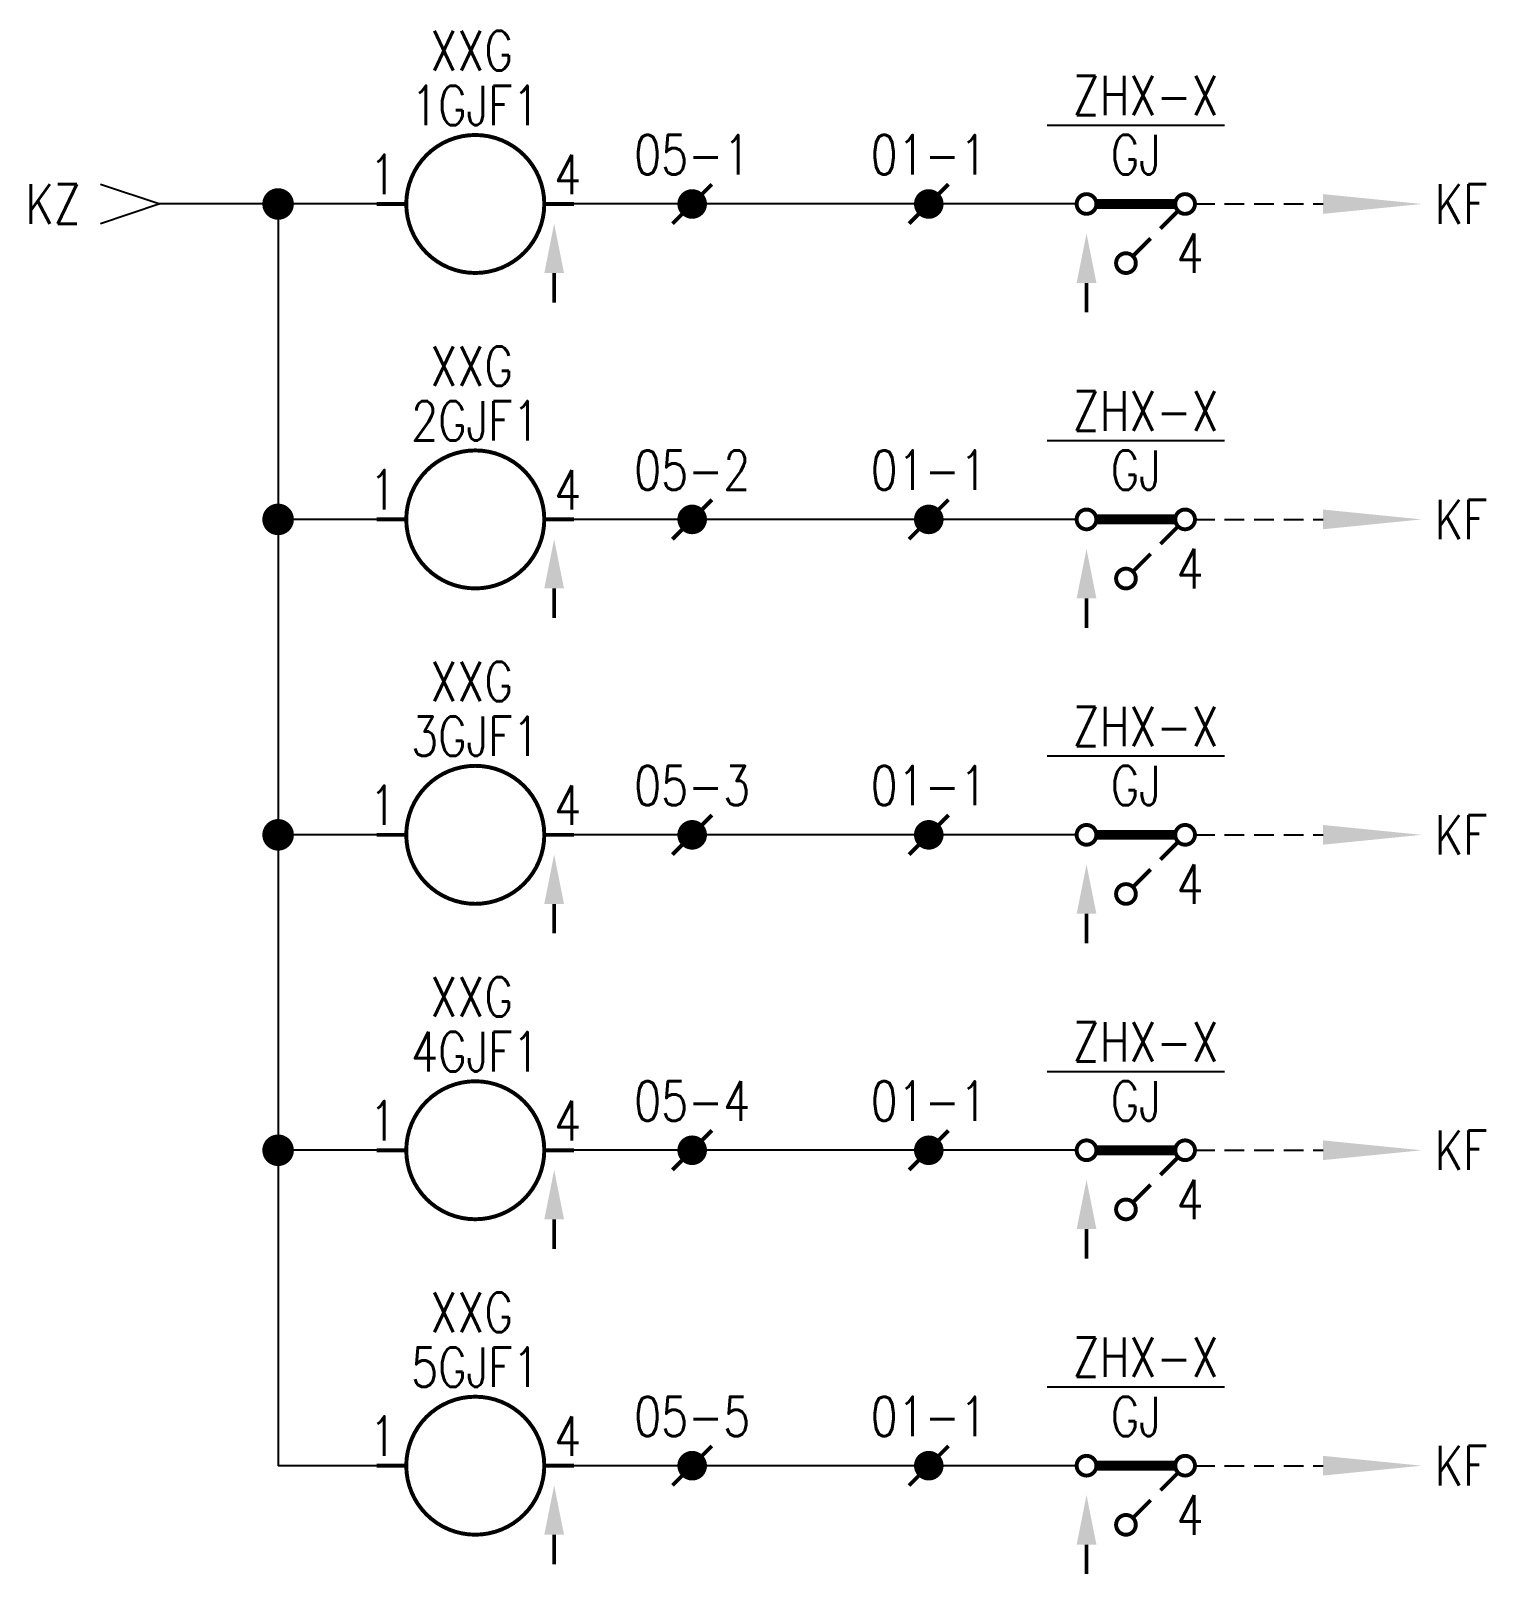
# Model space of a CAD drawing. Header units: millimetres. Extents: x -78.5 to -4.7, y -81.6 to -3.2.
import ezdxf
from ezdxf.enums import TextEntityAlignment as Align

# ---------------------------------------------------------------- set-up
doc = ezdxf.new("R2010")
doc.units = ezdxf.units.MM
doc.linetypes.add('DASHEDX2', pattern=[1.5, 1, -0.5])
doc.layers.add('tie', color=7, linetype='Continuous')
doc.styles.get("Standard").update_dxf_attribs({"font": 'txt.shx', "bigfont": 'hztxt.shx'})

msp = doc.modelspace()

# ---------------------------------------------------------------- linework, layer by layer
at = {"color": 7}
for p, q in [((-27, -8), (-18, -8)), ((-61, -12), (-72, -12)), ((-66, -12), (-66, -76)), ((-37, -12), (-51, -12)), ((-25.5, -12), (-37, -12)), ((-27, -24), (-18, -24)), ((-61, -28), (-66, -28)), ((-37, -28), (-51, -28)), ((-25.5, -28), (-37, -28)), ((-27, -40), (-18, -40)), ((-61, -44), (-66, -44)), ((-37, -44), (-51, -44)), ((-25.5, -44), (-37, -44)), ((-27, -56), (-18, -56)), ((-61, -60), (-66, -60)), ((-37, -60), (-51, -60)), ((-25.5, -60), (-37, -60)), ((-27, -72), (-18, -72)), ((-61, -76), (-66, -76)), ((-37, -76), (-51, -76)), ((-25.5, -76), (-37, -76))]:
    msp.add_line(p, q, dxfattribs=at)
for points, const_width in [([(-59.5, -12, 1), (-52.5, -12, 1)], 0.2), ([(-66.4, -12, 1), (-65.6, -12, 1)], 0.8), ([(-45.375, -12, 1), (-44.625, -12, 1)], 0.75), ([(-33.375, -12, 1), (-32.625, -12, 1)], 0.75), ([(-59.5, -28, 1), (-52.5, -28, 1)], 0.2), ([(-66.4, -28, 1), (-65.6, -28, 1)], 0.8), ([(-45.375, -28, 1), (-44.625, -28, 1)], 0.75), ([(-33.375, -28, 1), (-32.625, -28, 1)], 0.75), ([(-59.5, -44, 1), (-52.5, -44, 1)], 0.2), ([(-66.4, -44, 1), (-65.6, -44, 1)], 0.8), ([(-45.375, -44, 1), (-44.625, -44, 1)], 0.75), ([(-33.375, -44, 1), (-32.625, -44, 1)], 0.75), ([(-59.5, -60, 1), (-52.5, -60, 1)], 0.2), ([(-66.4, -60, 1), (-65.6, -60, 1)], 0.8), ([(-45.375, -60, 1), (-44.625, -60, 1)], 0.75), ([(-33.375, -60, 1), (-32.625, -60, 1)], 0.75), ([(-59.5, -76, 1), (-52.5, -76, 1)], 0.2), ([(-45.375, -76, 1), (-44.625, -76, 1)], 0.75), ([(-33.375, -76, 1), (-32.625, -76, 1)], 0.75)]:
    msp.add_lwpolyline(points, format="xyb", close=True, dxfattribs=dict(at, const_width=const_width))
for points, const_width in [([(-46, -13), (-44, -11)], 0.2), ([(-34, -13), (-32, -11)], 0.2), ([(-24.5, -12), (-20.5, -12)], 0.5), ([(-59.5, -12), (-61, -12)], 0.2), ([(-52.5, -12), (-51, -12)], 0.2), ([(-21.25, -13.25), (-20.308, -12.308)], 0.2), ([(-22.681, -14.681), (-21.75, -13.75)], 0.2), ([(-52, -15.5), (-52, -17)], 0.2), ([(-25, -16), (-25, -17.5)], 0.2), ([(-46, -29), (-44, -27)], 0.2), ([(-34, -29), (-32, -27)], 0.2), ([(-59.5, -28), (-61, -28)], 0.2), ([(-52.5, -28), (-51, -28)], 0.2), ([(-24.5, -28), (-20.5, -28)], 0.5), ([(-21.25, -29.25), (-20.308, -28.308)], 0.2), ([(-22.681, -30.681), (-21.75, -29.75)], 0.2), ([(-52, -31.5), (-52, -33)], 0.2), ([(-25, -32), (-25, -33.5)], 0.2), ([(-46, -45), (-44, -43)], 0.2), ([(-34, -45), (-32, -43)], 0.2), ([(-24.5, -44), (-20.5, -44)], 0.5), ([(-59.5, -44), (-61, -44)], 0.2), ([(-52.5, -44), (-51, -44)], 0.2), ([(-21.25, -45.25), (-20.308, -44.308)], 0.2), ([(-22.681, -46.681), (-21.75, -45.75)], 0.2), ([(-52, -47.5), (-52, -49)], 0.2), ([(-25, -48), (-25, -49.5)], 0.2), ([(-46, -61), (-44, -59)], 0.2), ([(-34, -61), (-32, -59)], 0.2), ([(-59.5, -60), (-61, -60)], 0.2), ([(-52.5, -60), (-51, -60)], 0.2), ([(-24.5, -60), (-20.5, -60)], 0.5), ([(-21.25, -61.25), (-20.308, -60.308)], 0.2), ([(-22.681, -62.681), (-21.75, -61.75)], 0.2), ([(-52, -63.5), (-52, -65)], 0.2), ([(-25, -64), (-25, -65.5)], 0.2), ([(-46, -77), (-44, -75)], 0.2), ([(-34, -77), (-32, -75)], 0.2), ([(-59.5, -76), (-61, -76)], 0.2), ([(-52.5, -76), (-51, -76)], 0.2), ([(-24.5, -76), (-20.5, -76)], 0.5), ([(-21.25, -77.25), (-20.308, -76.308)], 0.2), ([(-22.681, -78.681), (-21.75, -77.75)], 0.2), ([(-52, -79.5), (-52, -81)], 0.2), ([(-25, -80), (-25, -81.5)], 0.2)]:
    msp.add_lwpolyline(points, dxfattribs=dict(at, const_width=const_width))
msp.add_lwpolyline([(-75, -11), (-72, -12), (-75, -13)], dxfattribs=at)
at = {"color": 7, "const_width": 0.2}
for points in [[(-25, -11.5, 1), (-25, -12.5, 1), (-25, -11.5)], [(-20, -11.5, 1), (-20, -12.5, 1), (-20, -11.5)], [(-23, -14.5, 1), (-23, -15.5, 1), (-23, -14.5)], [(-25, -27.5, 1), (-25, -28.5, 1), (-25, -27.5)], [(-20, -27.5, 1), (-20, -28.5, 1), (-20, -27.5)], [(-23, -30.5, 1), (-23, -31.5, 1), (-23, -30.5)], [(-25, -43.5, 1), (-25, -44.5, 1), (-25, -43.5)], [(-20, -43.5, 1), (-20, -44.5, 1), (-20, -43.5)], [(-23, -46.5, 1), (-23, -47.5, 1), (-23, -46.5)], [(-25, -59.5, 1), (-25, -60.5, 1), (-25, -59.5)], [(-20, -59.5, 1), (-20, -60.5, 1), (-20, -59.5)], [(-23, -62.5, 1), (-23, -63.5, 1), (-23, -62.5)], [(-25, -75.5, 1), (-25, -76.5, 1), (-25, -75.5)], [(-20, -75.5, 1), (-20, -76.5, 1), (-20, -75.5)], [(-23, -78.5, 1), (-23, -79.5, 1), (-23, -78.5)]]:
    msp.add_lwpolyline(points, format="xyb", dxfattribs=at)
at = {"color": 7, "linetype": 'DASHEDX2'}
for points in [[(-19.5, -12), (-13, -12)], [(-19.5, -28), (-13, -28)], [(-19.5, -44), (-13, -44)], [(-19.5, -60), (-13, -60)], [(-19.5, -76), (-13, -76)]]:
    msp.add_lwpolyline(points, dxfattribs=at)
at = {"color": 7}
for points in [[(-13, -11.5), (-13, -12.5), (-8, -12)], [(-52.5, -15.5), (-51.5, -15.5), (-52, -13)], [(-24.5, -16), (-25.5, -16), (-25, -13.5)], [(-13, -27.5), (-13, -28.5), (-8, -28)], [(-52.5, -31.5), (-51.5, -31.5), (-52, -29)], [(-24.5, -32), (-25.5, -32), (-25, -29.5)], [(-13, -43.5), (-13, -44.5), (-8, -44)], [(-52.5, -47.5), (-51.5, -47.5), (-52, -45)], [(-24.5, -48), (-25.5, -48), (-25, -45.5)], [(-13, -59.5), (-13, -60.5), (-8, -60)], [(-52.5, -63.5), (-51.5, -63.5), (-52, -61)], [(-24.5, -64), (-25.5, -64), (-25, -61.5)], [(-13, -75.5), (-13, -76.5), (-8, -76)], [(-52.5, -79.5), (-51.5, -79.5), (-52, -77)], [(-24.5, -80), (-25.5, -80), (-25, -77.5)]]:
    msp.add_solid(points, dxfattribs=at)

# ---------------------------------------------------------------- texts
at = {"color": 3, "width": 0.8}
for p in [(-56.191, -4.221), (-56.191, -20.221), (-56.191, -36.221), (-56.191, -52.221), (-56.191, -68.221)]:
    msp.add_text('XXG', height=2, dxfattribs=at).set_placement(p, align=Align.MIDDLE)
at = {"color": 7, "width": 0.8}
for s, p in [('1GJF1', (-56, -8)), ('GJ', (-22.5, -10.5)), ('2GJF1', (-56, -24)), ('GJ', (-22.5, -26.5)), ('3GJF1', (-56, -40)), ('GJ', (-22.5, -42.5)), ('4GJF1', (-56, -56)), ('GJ', (-22.5, -58.5)), ('5GJF1', (-56, -72)), ('GJ', (-22.5, -74.5))]:
    msp.add_text(s, height=2, dxfattribs=at).set_placement(p, align=Align.CENTER)
at = {"color": 5, "width": 0.8}
for p in [(-22, -7.5), (-22, -23.5), (-22, -39.5), (-22, -55.5), (-22, -71.5)]:
    msp.add_text('ZHX-X', height=2, dxfattribs=at).set_placement(p, align=Align.CENTER)
at = {"color": 7, "width": 0.8}
for s, p in [('1', (-60, -11.5)), ('KF', (-4.667, -13)), ('4', (-19.067, -15.5)), ('1', (-60, -27.5)), ('KF', (-4.667, -29)), ('4', (-19.067, -31.5)), ('1', (-60, -43.5)), ('KF', (-4.667, -45)), ('4', (-19.067, -47.5)), ('1', (-60, -59.5)), ('KF', (-4.667, -61)), ('4', (-19.067, -63.5)), ('1', (-60, -75.5)), ('KF', (-4.667, -77)), ('4', (-19.067, -79.5))]:
    msp.add_text(s, height=2, dxfattribs=at).set_placement(p, align=Align.RIGHT)
for p in [(-52, -11.5), (-52, -27.5), (-52, -43.5), (-52, -59.5), (-52, -75.5)]:
    msp.add_text('4', height=2, dxfattribs=at).set_placement(p)
msp.add_text('KZ', height=2, dxfattribs=at).set_placement((-76, -12), align=Align.MIDDLE_RIGHT)
at = {"layer": 'tie', "color": 3, "width": 0.8}
for s, p in [('05-1', (-45, -10.5)), ('01-1', (-33, -10.5)), ('05-2', (-45, -26.5)), ('01-1', (-33, -26.5)), ('05-3', (-45, -42.5)), ('01-1', (-33, -42.5)), ('05-4', (-45, -58.5)), ('01-1', (-33, -58.5)), ('05-5', (-45, -74.5)), ('01-1', (-33, -74.5))]:
    msp.add_text(s, height=2, dxfattribs=at).set_placement(p, align=Align.CENTER)

doc.saveas('drawing.dxf')
